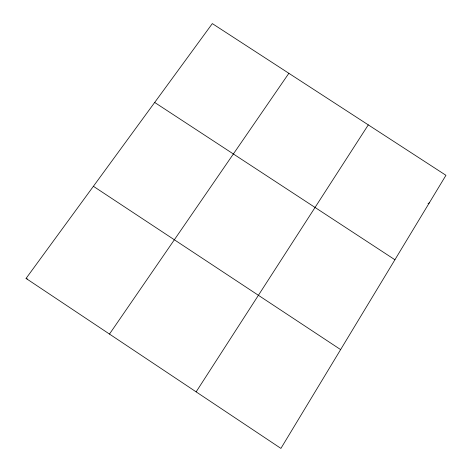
<?xml version="1.0" encoding="UTF-8"?>
<svg xmlns="http://www.w3.org/2000/svg" width="472" height="472" viewBox="0 0 472 472"><rect width="100%" height="100%" fill="white"/><g stroke="black" fill="none" stroke-linecap="round" stroke-linejoin="round"><path stroke-width="0.71" d="M196.14 391.86L368.29 124.885M109.486 334.07L288.864 73.302M26.054 278.427L212.323 23.6L445.946 175.307L280.911 448.4L26.054 278.427L27.341 278.964M428.027 203.621L429.284 202.883M154.686 102.453L394.916 259.748M93.397 186.298L340.619 349.599"/></g></svg>
